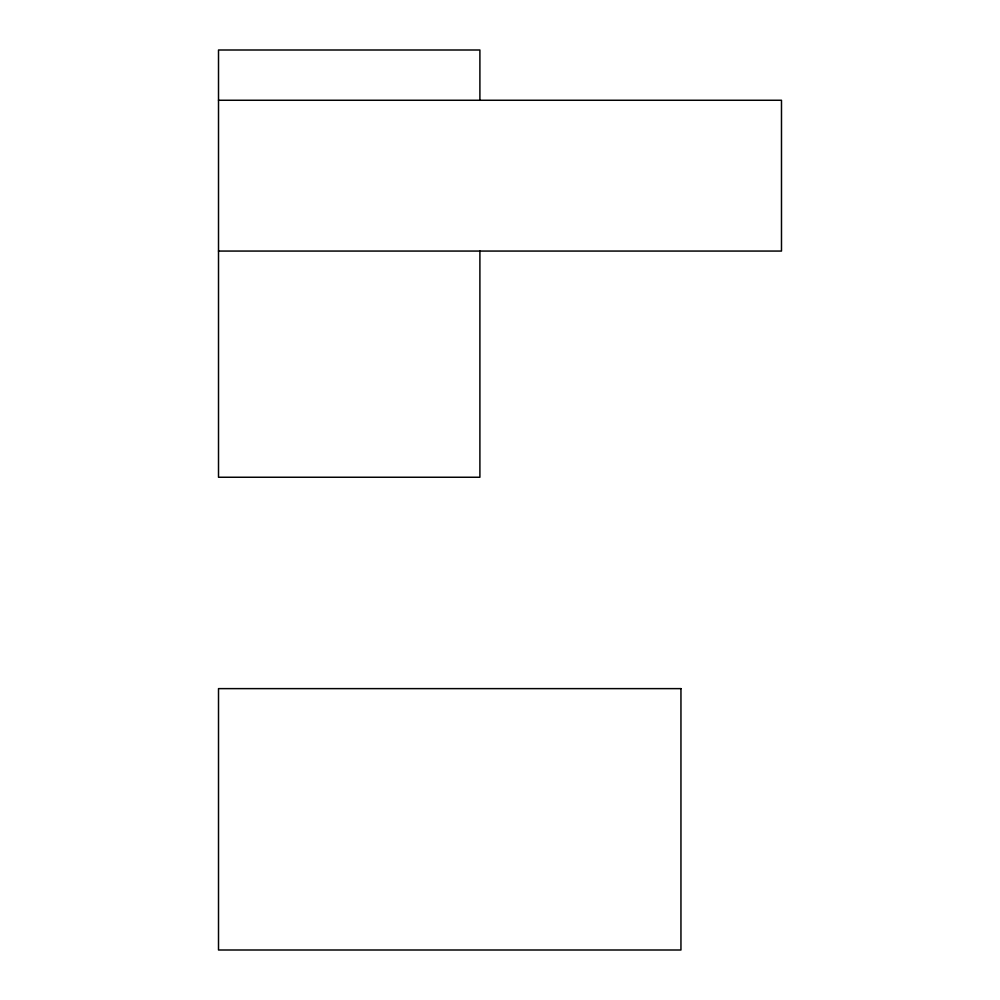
<?xml version="1.0" encoding="UTF-8"?>
<svg xmlns="http://www.w3.org/2000/svg" width="1000" height="1000" viewBox="0 0 1000 1000"><rect width="100%" height="100%" fill="white"/><g stroke="black" fill="none" stroke-linecap="round" stroke-linejoin="round"><path stroke-width="1.5" d="M218.512 100.262L781.488 100.262L781.488 251.062L218.512 251.062M479.9 100.262L479.9 50L218.512 50L218.512 477.25L479.9 477.25L479.9 251.062M680.95 688.625L218.512 688.625L218.512 950L680.95 950L680.95 688.625"/></g></svg>
